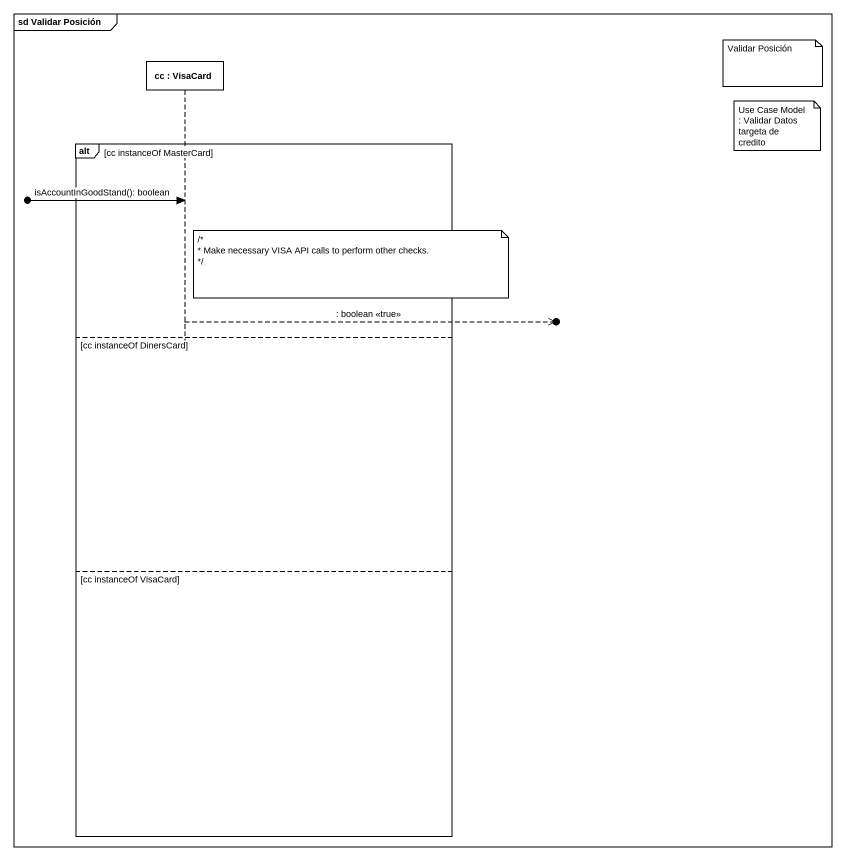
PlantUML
@startuml
mainframe sd Validar Posición
hide footbox
participant "cc : VisaCard" as cc

note right of cc : Validar Posición
note right of cc : Use Case Model : Validar Datos targeta de credito
alt cc instanceOf MasterCard
  [o-> cc : isAccountInGoodStand(): boolean
  note right of cc
    /*
    * Make necessary VISA API calls to perform other checks.
    */
  end note
  cc -->>o] : : boolean <<true>>
else cc instanceOf DinersCard
else cc instanceOf VisaCard
end
@enduml
